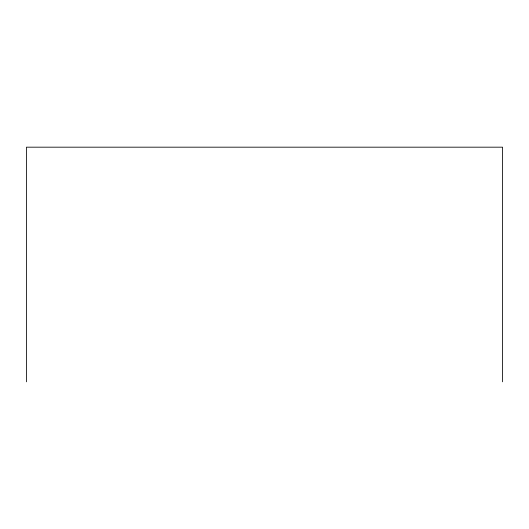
<?xml version="1.0" encoding="UTF-8"?>
<svg xmlns="http://www.w3.org/2000/svg" width="529" height="529" viewBox="0 0 529 529"><rect width="100%" height="100%" fill="white"/><g stroke="black" fill="none" stroke-linecap="round" stroke-linejoin="round"><path stroke-width="0.79" d="M502.55 381.819L502.55 147.181L26.45 147.181L26.45 381.819"/></g></svg>
